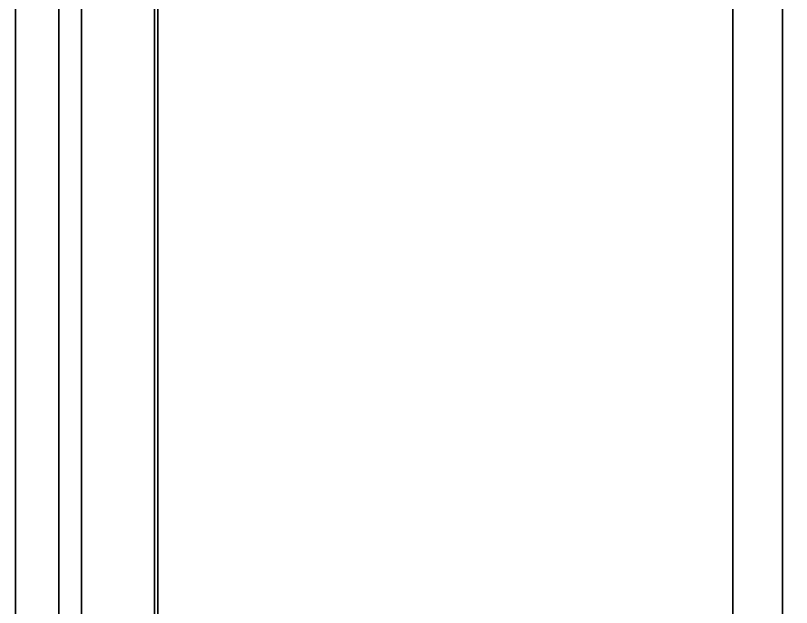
# Model space of a CAD drawing. Extents: x -1.1 to 1.1, y -0.58 to 0.56.
# Drawn here: x -1.02 to -0.7853, y 0.189 to 0.3679 of the extents above; entities that cross this region are included whole.
import ezdxf

# ---------------------------------------------------------------- set-up
doc = ezdxf.new("R2010")
doc.units = 0
doc.layers.add('CUBE', color=87, linetype='CONTINUOUS')
doc.layers.add('TAMPA', color=87, linetype='CONTINUOUS')

msp = doc.modelspace()

# ---------------------------------------------------------------- meshes
at = {"layer": 'CUBE'}
mesh = msp.add_polyface(dxfattribs=at)
corners = [(-1, -0.555, 0.0809), (-1, -0.555, 1.1263), (1, -0.555, 0.0809), (1, -0.555, 1.1263), (1, 0.555, 0.0809), (1, 0.555, 1.3309), (-1, 0.555, 0.0809), (-1, 0.555, 1.3309), (-0.978, -0.533, 1.1263), (0.978, -0.533, 1.1263), (0.978, 0.533, 1.3309), (-0.978, 0.533, 1.3309), (-0.978, -0.533, 0.1454), (0.978, -0.533, 0.1454), (0.978, 0.533, 0.1454), (-0.978, 0.533, 0.1454), (-0.587, -0.555, 0.4939), (-0.587, -0.555, 0.7133), (0.587, -0.555, 0.4939), (0.587, -0.555, 0.7133), (-0.587, -0.537, 0.4939), (-0.587, -0.537, 0.7133), (0.587, -0.537, 0.4939), (0.587, -0.537, 0.7133), (-0.7924, -0.555, 1.0403), (0.7924, -0.555, 1.0403), (-0.5514, -0.555, 0.7993), (0.5514, -0.555, 0.7993), (-0.7924, -0.555, 0.1669), (0.7924, -0.555, 0.1669), (-0.5514, -0.555, 0.4079), (0.5514, -0.555, 0.4079), (-0.7924, -0.537, 0.1669), (0.7924, -0.537, 0.1669), (-0.5514, -0.537, 0.4079), (0.5514, -0.537, 0.4079), (-0.7924, -0.537, 1.0403), (0.7924, -0.537, 1.0403), (-0.5514, -0.537, 0.7993), (0.5514, -0.537, 0.7993), (1, -0.352, 0.2839), (1, -0.352, 0.4962), (1, 0.352, 0.2839), (1, 0.352, 0.4962), (-1, -0.352, 0.2839), (-1, -0.352, 0.4962), (-1, 0.352, 0.2839), (-1, 0.352, 0.4962), (0.981, -0.352, 0.2839), (0.981, -0.352, 0.4962), (0.981, 0.352, 0.2839), (0.981, 0.352, 0.4962), (-0.977, -0.532, 0.0809), (0.977, -0.532, 0.0809), (0.977, 0.532, 0.0809), (-0.977, 0.532, 0.0809), (-0.977, -0.532, 0.1259), (0.977, -0.532, 0.1259), (0.977, 0.532, 0.1259), (-0.977, 0.532, 0.1259), (-0.0007, -0.555, 0.0809), (-0.0007, -0.555, 1.1263), (-0.0007, 0.555, 0.0809), (-0.0007, 0.555, 1.3309), (-0.0007, -0.533, 1.1263), (-0.0007, 0.533, 1.3309), (-0.0007, -0.533, 0.1454), (-0.0007, 0.533, 0.1454), (-0.0004, -0.555, 0.4939), (-0.0004, -0.555, 0.7133), (-0.0004, -0.537, 0.4939), (-0.0004, -0.537, 0.7133), (-0.0005, -0.555, 1.0403), (-0.0004, -0.555, 0.7993), (-0.0005, -0.555, 0.1669), (-0.0004, -0.555, 0.4079), (-0.0005, -0.537, 0.1669), (-0.0004, -0.537, 0.4079), (-0.0005, -0.537, 1.0403), (-0.0004, -0.537, 0.7993), (-0.0007, -0.532, 0.0809), (-0.0007, 0.532, 0.0809), (-0.0007, -0.532, 0.1259), (-0.0007, 0.532, 0.1259)]
mesh.append_faces([[corners[k] for k in face] for face in [(71, 23, 22, 70), (48, 49, 51, 50), (63, 7, 6, 62), (46, 47, 45, 44), (12, 15, 67, 66), (59, 56, 82, 83), (64, 9, 3, 61), (3, 9, 10, 5), (65, 11, 7, 63), (7, 11, 8, 1), (66, 13, 9, 64), (9, 13, 14, 10), (10, 14, 67, 65), (11, 15, 12, 8), (77, 35, 33, 76), (2, 18, 19, 3), (37, 39, 79, 78), (1, 17, 16, 0), (70, 22, 18, 68), (18, 22, 23, 19), (19, 23, 71, 69), (17, 21, 20, 16), (3, 25, 72, 61), (1, 24, 26, 17), (17, 26, 73, 69), (19, 27, 25, 3), (74, 29, 2, 60), (2, 29, 31, 18), (18, 31, 75, 68), (16, 30, 28, 0), (76, 33, 29, 74), (29, 33, 35, 31), (31, 35, 77, 75), (30, 34, 32, 28), (25, 37, 78, 72), (24, 36, 38, 26), (79, 39, 27, 73), (27, 39, 37, 25), (2, 40, 42, 4), (4, 42, 43, 5), (5, 43, 41, 3), (3, 41, 40, 2), (6, 46, 44, 0), (0, 44, 45, 1), (1, 45, 47, 7), (7, 47, 46, 6), (40, 48, 50, 42), (42, 50, 51, 43), (43, 51, 49, 41), (41, 49, 48, 40), (81, 54, 4, 62), (4, 54, 53, 2), (2, 53, 80, 60), (0, 52, 55, 6), (83, 58, 54, 81), (54, 58, 57, 53), (82, 56, 52, 80), (52, 56, 59, 55), (70, 20, 21, 71), (62, 4, 5, 63), (67, 14, 13, 66), (82, 57, 58, 83), (61, 1, 8, 64), (63, 5, 10, 65), (64, 8, 12, 66), (67, 15, 11, 65), (76, 32, 34, 77), (79, 38, 36, 78), (68, 16, 20, 70), (71, 21, 17, 69), (72, 24, 1, 61), (73, 27, 19, 69), (60, 0, 28, 74), (75, 30, 16, 68), (74, 28, 32, 76), (77, 34, 30, 75), (78, 36, 24, 72), (73, 26, 38, 79), (62, 6, 55, 81), (80, 52, 0, 60), (81, 55, 59, 83), (80, 53, 57, 82)]])
at = {"layer": 'TAMPA'}
mesh = msp.add_polyface(dxfattribs=at)
corners = [(-1.02, -0.5747, 1.1005), (-1.02, -0.5824, 1.1397), (1.02, -0.5747, 1.1005), (1.02, -0.5824, 1.1397), (1.02, 0.5634, 1.3249), (1.02, 0.5557, 1.3641), (-1.02, 0.5634, 1.3249), (-1.02, 0.5557, 1.3641), (-1.0069, -0.5618, 1.103), (1.0069, -0.5618, 1.103), (1.0069, 0.5506, 1.3224), (-1.0069, 0.5506, 1.3224), (-1.0069, -0.5628, 1.108), (1.0069, -0.5628, 1.108), (1.0069, 0.5496, 1.3274), (-1.0069, 0.5496, 1.3274), (-0.0026, -0.5824, 1.1397), (-0.0001, 0.5557, 1.3641), (0.2164, 0.4501, 1.3433), (0.803, 0.4501, 1.3433), (0.803, -0.4768, 1.1605), (0.2149, -0.4768, 1.1605), (-0.2191, -0.4768, 1.1605), (-0.803, -0.4768, 1.1605), (-0.803, 0.4501, 1.3433), (-0.2176, 0.4501, 1.3433), (0.2314, 0.4354, 1.3404), (0.788, 0.4354, 1.3404), (0.788, -0.4621, 1.1634), (0.2299, -0.4621, 1.1634), (-0.2341, -0.4621, 1.1634), (-0.788, -0.4621, 1.1634), (-0.788, 0.4354, 1.3404), (-0.2326, 0.4354, 1.3404), (0.2314, 0.4379, 1.3277), (0.788, 0.4379, 1.3277), (0.788, -0.4596, 1.1507), (0.2299, -0.4596, 1.1507), (-0.2341, -0.4596, 1.1507), (-0.788, -0.4596, 1.1507), (-0.788, 0.4379, 1.3277), (-0.2326, 0.4379, 1.3277)]
mesh.append_faces([[corners[k] for k in face] for face in [(0, 1, 16, 16), (2, 3, 5, 4), (4, 5, 17, 6), (6, 7, 1, 0), (34, 35, 36, 37), (15, 12, 13, 14), (6, 11, 10, 4), (4, 10, 9, 2), (2, 9, 8, 0), (0, 8, 11, 6), (11, 15, 14, 10), (10, 14, 13, 9), (9, 13, 12, 8), (8, 12, 15, 11), (2, 0, 16, 3), (17, 7, 6, 6), (38, 39, 40, 41), (17, 18, 21, 16), (5, 19, 18, 17), (3, 20, 19, 5), (16, 21, 20, 3), (16, 22, 25, 17), (1, 23, 22, 16), (7, 24, 23, 1), (17, 25, 24, 7), (18, 26, 29, 21), (19, 27, 26, 18), (20, 28, 27, 19), (21, 29, 28, 20), (22, 30, 33, 25), (23, 31, 30, 22), (24, 32, 31, 23), (25, 33, 32, 24), (26, 34, 37, 29), (29, 37, 36, 28), (28, 36, 35, 27), (27, 35, 34, 26), (30, 38, 41, 33), (33, 41, 40, 32), (32, 40, 39, 31), (31, 39, 38, 30)]])

doc.saveas('drawing.dxf')
